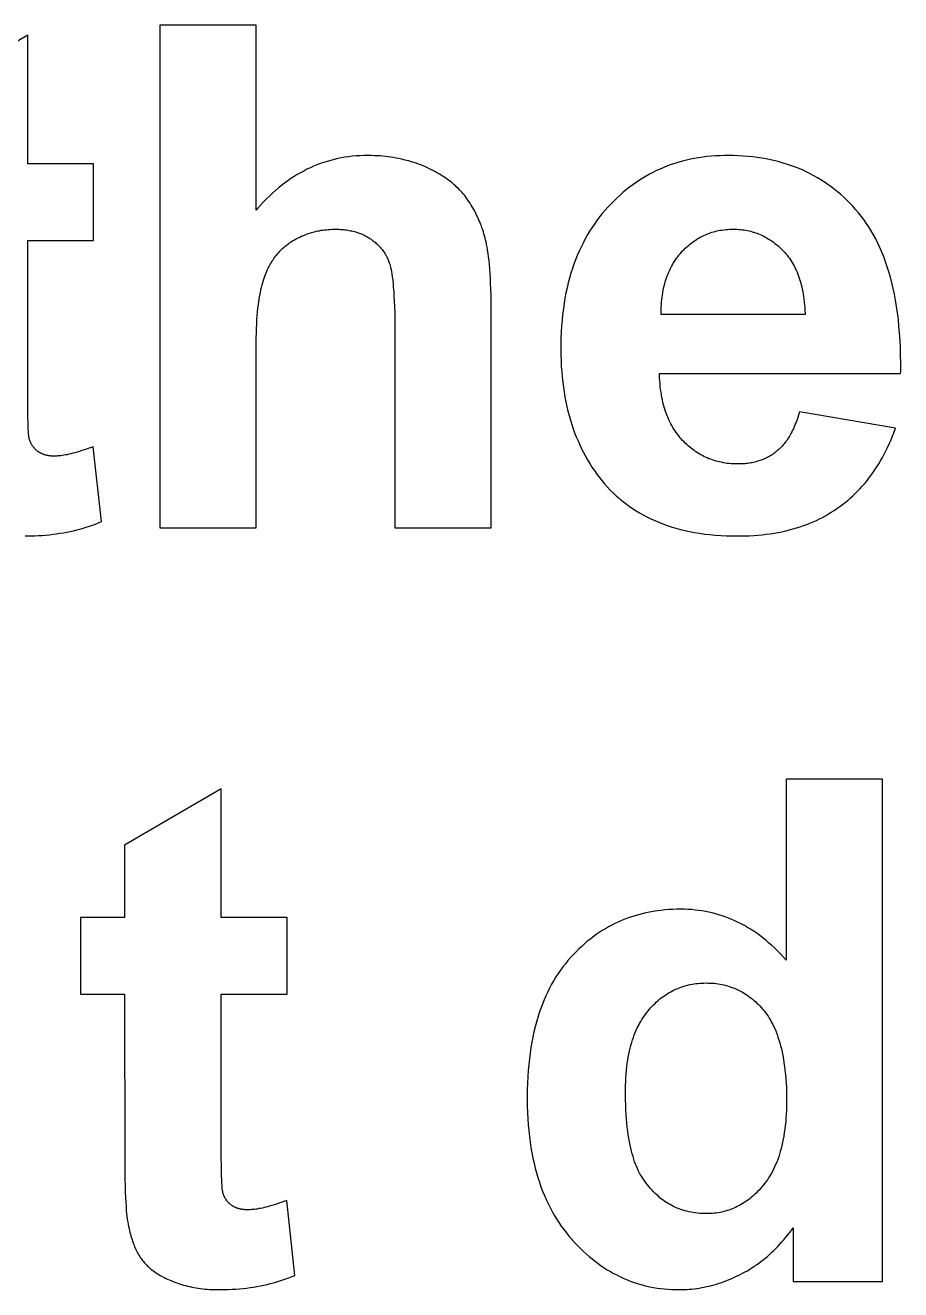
# Model space of a CAD drawing. Header units: millimetres. Extents: x 0 to 841, y 0 to 594.
# Drawn here: x 198.12 to 205.09, y 324.76 to 334.83 of the extents above; entities that cross this region are included whole.
import ezdxf

# ---------------------------------------------------------------- set-up
doc = ezdxf.new("R2010")
doc.units = ezdxf.units.MM
doc.header["$LTSCALE"] = 46.255
doc.layers.add('5_CURVES', color=7, linetype='CONTINUOUS')

msp = doc.modelspace()

# ---------------------------------------------------------------- linework, layer by layer
at = {"layer": '5_CURVES', "color": 7, "linetype": 'CONTINUOUS'}
for p, q in [((199.194, 334.83), (199.194, 330.83)), ((199.961, 334.83), (199.194, 334.83)), ((199.961, 333.359), (199.961, 334.83)), ((198.141, 334.751), (197.372, 334.304)), ((198.141, 333.728), (198.141, 334.751)), ((198.665, 333.728), (198.141, 333.728)), ((198.665, 333.117), (198.665, 333.728)), ((198.141, 331.949), (198.141, 333.117)), ((198.141, 333.117), (198.665, 333.117)), ((201.833, 330.83), (201.833, 332.58)), ((204.332, 332.527), (203.186, 332.527)), ((201.066, 332.379), (201.066, 330.83)), ((203.172, 332.058), (205.093, 332.058)), ((198.141, 331.818), (198.141, 331.949)), ((198.142, 331.749), (198.141, 331.818)), ((205.052, 331.624), (204.288, 331.752)), ((198.728, 330.879), (198.662, 331.474)), ((199.194, 330.83), (199.961, 330.83)), ((201.066, 330.83), (201.833, 330.83)), ((199.683, 328.751), (198.913, 328.304)), ((199.683, 327.728), (199.683, 328.751)), ((204.182, 328.83), (204.182, 327.389)), ((204.949, 328.83), (204.182, 328.83)), ((204.949, 324.83), (204.949, 328.83)), ((198.913, 328.304), (198.913, 327.728)), ((198.561, 327.728), (198.561, 327.117)), ((198.913, 327.728), (198.561, 327.728)), ((200.207, 327.728), (199.683, 327.728)), ((200.207, 327.117), (200.207, 327.728)), ((198.561, 327.117), (198.913, 327.117)), ((198.913, 327.117), (198.914, 325.767)), ((199.683, 325.949), (199.683, 327.117)), ((199.683, 327.117), (200.207, 327.117)), ((199.683, 325.818), (199.683, 325.949)), ((199.684, 325.749), (199.683, 325.818)), ((200.269, 324.879), (200.204, 325.474)), ((204.237, 325.256), (204.237, 324.83)), ((204.237, 324.83), (204.949, 324.83))]:
    msp.add_line(p, q, dxfattribs=at)
for points in [[(200.848, 333.793), (200.817, 333.793), (200.786, 333.792), (200.756, 333.79), (200.726, 333.787), (200.697, 333.784), (200.668, 333.779), (200.639, 333.774), (200.61, 333.769), (200.582, 333.762), (200.554, 333.755), (200.526, 333.747), (200.499, 333.738), (200.485, 333.734), (200.472, 333.729), (200.445, 333.719), (200.418, 333.708), (200.392, 333.696), (200.365, 333.684), (200.339, 333.67), (200.313, 333.656), (200.288, 333.642), (200.262, 333.626), (200.237, 333.61), (200.212, 333.592), (200.187, 333.574), (200.163, 333.556), (200.138, 333.536), (200.114, 333.515), (200.09, 333.494), (200.066, 333.471), (200.042, 333.448), (200.019, 333.424), (199.995, 333.398), (199.972, 333.372), (199.961, 333.359)], [(201.325, 333.695), (201.308, 333.703), (201.29, 333.711), (201.271, 333.718), (201.253, 333.725), (201.234, 333.732), (201.215, 333.738), (201.196, 333.744), (201.176, 333.75), (201.157, 333.755), (201.137, 333.76), (201.117, 333.765), (201.096, 333.769), (201.076, 333.773), (201.055, 333.777), (201.034, 333.78), (201.012, 333.783), (200.991, 333.786), (200.969, 333.788), (200.947, 333.79), (200.924, 333.791), (200.902, 333.792), (200.879, 333.793), (200.856, 333.793), (200.848, 333.793)], [(203.715, 333.793), (203.691, 333.793), (203.655, 333.792), (203.62, 333.79), (203.585, 333.788), (203.551, 333.785), (203.517, 333.78), (203.484, 333.776), (203.451, 333.77), (203.419, 333.764), (203.388, 333.756), (203.356, 333.749), (203.326, 333.74), (203.295, 333.731), (203.265, 333.721), (203.236, 333.71), (203.207, 333.698), (203.178, 333.686), (203.149, 333.673), (203.121, 333.659), (203.094, 333.645), (203.066, 333.629), (203.04, 333.613), (203.013, 333.597), (202.987, 333.579), (202.961, 333.561), (202.935, 333.542), (202.91, 333.522), (202.884, 333.501), (202.86, 333.479), (202.835, 333.457), (202.811, 333.433), (202.787, 333.409), (202.763, 333.384)], [(204.735, 333.364), (204.712, 333.39), (204.689, 333.414), (204.665, 333.438), (204.641, 333.461), (204.616, 333.483), (204.591, 333.505), (204.565, 333.525), (204.539, 333.545), (204.513, 333.564), (204.486, 333.582), (204.459, 333.6), (204.431, 333.616), (204.403, 333.632), (204.374, 333.647), (204.345, 333.662), (204.316, 333.676), (204.285, 333.689), (204.255, 333.701), (204.223, 333.712), (204.192, 333.723), (204.159, 333.733), (204.126, 333.743), (204.093, 333.751), (204.058, 333.759), (204.023, 333.766), (203.988, 333.772), (203.952, 333.778), (203.915, 333.782), (203.877, 333.786), (203.839, 333.789), (203.8, 333.791), (203.76, 333.793), (203.719, 333.793), (203.715, 333.793)], [(201.644, 333.444), (201.636, 333.455), (201.628, 333.466), (201.619, 333.477), (201.61, 333.488), (201.601, 333.499), (201.591, 333.509), (201.581, 333.52), (201.571, 333.53), (201.56, 333.54), (201.55, 333.55), (201.538, 333.561), (201.527, 333.57), (201.515, 333.58), (201.502, 333.59), (201.489, 333.6), (201.476, 333.609), (201.463, 333.618), (201.449, 333.627), (201.435, 333.637), (201.42, 333.645), (201.405, 333.654), (201.389, 333.663), (201.373, 333.671), (201.357, 333.68), (201.34, 333.688), (201.325, 333.695)], [(201.792, 333.106), (201.788, 333.122), (201.784, 333.139), (201.779, 333.155), (201.775, 333.171), (201.77, 333.187), (201.765, 333.203), (201.759, 333.219), (201.754, 333.234), (201.748, 333.25), (201.742, 333.265), (201.735, 333.28), (201.728, 333.295), (201.721, 333.31), (201.714, 333.325), (201.707, 333.34), (201.699, 333.355), (201.691, 333.369), (201.682, 333.384), (201.673, 333.398), (201.664, 333.413), (201.655, 333.427), (201.645, 333.441), (201.644, 333.444)], [(202.763, 333.384), (202.74, 333.358), (202.717, 333.331), (202.696, 333.304), (202.675, 333.277), (202.654, 333.248), (202.635, 333.219), (202.616, 333.19), (202.598, 333.16), (202.581, 333.129), (202.564, 333.097), (202.548, 333.065), (202.533, 333.032), (202.518, 332.998), (202.504, 332.964), (202.491, 332.929), (202.479, 332.893), (202.467, 332.856), (202.456, 332.818), (202.446, 332.78), (202.437, 332.74), (202.428, 332.7), (202.42, 332.659), (202.413, 332.617), (202.407, 332.574), (202.401, 332.529), (202.397, 332.484), (202.393, 332.438), (202.39, 332.391), (202.388, 332.342), (202.387, 332.293), (202.387, 332.257)], [(205.093, 332.058), (205.094, 332.075), (205.094, 332.14), (205.093, 332.202), (205.092, 332.263), (205.089, 332.322), (205.085, 332.379), (205.08, 332.435), (205.075, 332.489), (205.068, 332.541), (205.061, 332.592), (205.053, 332.641), (205.044, 332.689), (205.034, 332.736), (205.023, 332.781), (205.012, 332.825), (205, 332.867), (204.987, 332.908), (204.973, 332.948), (204.959, 332.986), (204.944, 333.024), (204.928, 333.06), (204.912, 333.095), (204.895, 333.129), (204.877, 333.162), (204.859, 333.194), (204.84, 333.225), (204.82, 333.254), (204.8, 333.283), (204.779, 333.311), (204.757, 333.338), (204.735, 333.364)], [(200.25, 333.113), (200.255, 333.117), (200.267, 333.123), (200.278, 333.13), (200.29, 333.136), (200.302, 333.142), (200.313, 333.147), (200.325, 333.153), (200.338, 333.158), (200.35, 333.163), (200.362, 333.168), (200.375, 333.172), (200.387, 333.176), (200.4, 333.18), (200.413, 333.184), (200.426, 333.187), (200.439, 333.19), (200.452, 333.193), (200.465, 333.195), (200.479, 333.198), (200.492, 333.2), (200.506, 333.202), (200.52, 333.203), (200.534, 333.204), (200.548, 333.205), (200.562, 333.206), (200.577, 333.207), (200.591, 333.207)], [(200.591, 333.207), (200.594, 333.207), (200.607, 333.206), (200.619, 333.206), (200.632, 333.205), (200.644, 333.205), (200.656, 333.204), (200.667, 333.202), (200.679, 333.201), (200.69, 333.199), (200.701, 333.197), (200.711, 333.195), (200.722, 333.193), (200.732, 333.191), (200.743, 333.188), (200.753, 333.185), (200.762, 333.182), (200.772, 333.179), (200.782, 333.176), (200.791, 333.172), (200.8, 333.169), (200.809, 333.165), (200.818, 333.161), (200.826, 333.157), (200.835, 333.152), (200.843, 333.148), (200.851, 333.143), (200.859, 333.138), (200.867, 333.133)], [(203.348, 333.023), (203.357, 333.034), (203.368, 333.044), (203.378, 333.055), (203.389, 333.065), (203.4, 333.075), (203.411, 333.084), (203.422, 333.093), (203.433, 333.102), (203.444, 333.11), (203.456, 333.118), (203.467, 333.125), (203.479, 333.132), (203.49, 333.139), (203.502, 333.146), (203.514, 333.152), (203.527, 333.158), (203.539, 333.163), (203.551, 333.168), (203.558, 333.171), (203.564, 333.173), (203.577, 333.178), (203.59, 333.182), (203.603, 333.186), (203.617, 333.189), (203.63, 333.193), (203.644, 333.196), (203.658, 333.198), (203.672, 333.2), (203.686, 333.202), (203.701, 333.204), (203.716, 333.205), (203.731, 333.206), (203.746, 333.206), (203.762, 333.207)], [(203.762, 333.207), (203.776, 333.206), (203.79, 333.206), (203.805, 333.205), (203.818, 333.204), (203.832, 333.202), (203.846, 333.201), (203.859, 333.198), (203.873, 333.196), (203.886, 333.193), (203.899, 333.19), (203.912, 333.186), (203.918, 333.184), (203.925, 333.182), (203.937, 333.178), (203.95, 333.174), (203.962, 333.169), (203.975, 333.164), (203.987, 333.159), (203.999, 333.153), (204.011, 333.147), (204.023, 333.14), (204.034, 333.133), (204.046, 333.126), (204.058, 333.119), (204.069, 333.111), (204.08, 333.103), (204.092, 333.094), (204.103, 333.085), (204.114, 333.076), (204.125, 333.066), (204.136, 333.056), (204.146, 333.046), (204.157, 333.035), (204.16, 333.032)], [(200.029, 332.833), (200.03, 332.834), (200.035, 332.847), (200.04, 332.86), (200.045, 332.873), (200.051, 332.885), (200.057, 332.897), (200.063, 332.909), (200.069, 332.921), (200.075, 332.932), (200.082, 332.943), (200.089, 332.954), (200.095, 332.964), (200.102, 332.974), (200.11, 332.984), (200.117, 332.994), (200.125, 333.003), (200.132, 333.013), (200.14, 333.022), (200.148, 333.031), (200.157, 333.039), (200.161, 333.043), (200.165, 333.048), (200.174, 333.056), (200.183, 333.064), (200.192, 333.071), (200.201, 333.079), (200.211, 333.086), (200.22, 333.093), (200.23, 333.1), (200.24, 333.107), (200.25, 333.113)], [(200.867, 333.133), (200.873, 333.129), (200.881, 333.123), (200.888, 333.118), (200.896, 333.112), (200.903, 333.106), (200.91, 333.1), (200.917, 333.094), (200.924, 333.088), (200.93, 333.082), (200.936, 333.076), (200.942, 333.07), (200.948, 333.064), (200.954, 333.057), (200.959, 333.051), (200.964, 333.044), (200.97, 333.037), (200.974, 333.03), (200.979, 333.023), (200.984, 333.016), (200.988, 333.009), (200.993, 333.002), (200.997, 332.994), (200.999, 332.991), (201.001, 332.987), (201.004, 332.979), (201.008, 332.971), (201.012, 332.963), (201.015, 332.955), (201.018, 332.947), (201.021, 332.939)], [(201.833, 332.58), (201.832, 332.634), (201.831, 332.684), (201.83, 332.731), (201.828, 332.775), (201.826, 332.816), (201.823, 332.855), (201.821, 332.891), (201.818, 332.925), (201.815, 332.957), (201.811, 332.986), (201.808, 333.014), (201.804, 333.039), (201.8, 333.063), (201.796, 333.085), (201.792, 333.106)], [(203.186, 332.527), (203.186, 332.544), (203.186, 332.565), (203.187, 332.586), (203.188, 332.606), (203.189, 332.626), (203.191, 332.646), (203.193, 332.665), (203.196, 332.683), (203.199, 332.702), (203.202, 332.72), (203.206, 332.737), (203.21, 332.755), (203.214, 332.772), (203.219, 332.788), (203.224, 332.804), (203.229, 332.82), (203.235, 332.836), (203.241, 332.851), (203.247, 332.866), (203.254, 332.881), (203.261, 332.895), (203.268, 332.909), (203.276, 332.923), (203.283, 332.936), (203.292, 332.95), (203.3, 332.962), (203.309, 332.975), (203.318, 332.988), (203.328, 333), (203.338, 333.012), (203.348, 333.023)], [(204.16, 333.032), (204.17, 333.021), (204.18, 333.01), (204.189, 332.999), (204.198, 332.987), (204.207, 332.975), (204.216, 332.963), (204.224, 332.95), (204.232, 332.937), (204.24, 332.923), (204.247, 332.909), (204.254, 332.895), (204.261, 332.881), (204.268, 332.865), (204.274, 332.85), (204.28, 332.834), (204.286, 332.818), (204.291, 332.801), (204.296, 332.784), (204.301, 332.766), (204.306, 332.748), (204.31, 332.729), (204.314, 332.71), (204.317, 332.69), (204.32, 332.67), (204.323, 332.649), (204.326, 332.628), (204.328, 332.606), (204.329, 332.584), (204.331, 332.561), (204.332, 332.537), (204.332, 332.527)], [(201.021, 332.939), (201.025, 332.929), (201.028, 332.917), (201.031, 332.903), (201.035, 332.887), (201.038, 332.87), (201.041, 332.85), (201.045, 332.828), (201.048, 332.803), (201.051, 332.775), (201.053, 332.745), (201.056, 332.711), (201.058, 332.674), (201.06, 332.634), (201.062, 332.59), (201.064, 332.543), (201.065, 332.492), (201.066, 332.437), (201.066, 332.379)], [(199.961, 330.83), (199.961, 332.302), (199.961, 332.343), (199.962, 332.381), (199.964, 332.417), (199.965, 332.452), (199.967, 332.486), (199.969, 332.518), (199.972, 332.548), (199.975, 332.577), (199.978, 332.604), (199.982, 332.631), (199.985, 332.656), (199.989, 332.679), (199.994, 332.702), (199.998, 332.724), (200.003, 332.744), (200.008, 332.764), (200.013, 332.782), (200.018, 332.8), (200.024, 332.817), (200.029, 332.833)], [(202.387, 332.257), (202.387, 332.248), (202.387, 332.203), (202.389, 332.158), (202.391, 332.115), (202.394, 332.072), (202.397, 332.03), (202.402, 331.989), (202.407, 331.949), (202.413, 331.909), (202.42, 331.87), (202.427, 331.832), (202.435, 331.795), (202.444, 331.758), (202.453, 331.723), (202.463, 331.687), (202.474, 331.653), (202.485, 331.619), (202.497, 331.586), (202.51, 331.553), (202.524, 331.521), (202.538, 331.49), (202.552, 331.459), (202.568, 331.429), (202.583, 331.399), (202.6, 331.37), (202.617, 331.341), (202.635, 331.313), (202.654, 331.285), (202.673, 331.258)], [(203.357, 331.525), (203.346, 331.537), (203.336, 331.549), (203.326, 331.562), (203.316, 331.575), (203.306, 331.588), (203.297, 331.601), (203.288, 331.615), (203.279, 331.629), (203.271, 331.643), (203.263, 331.658), (203.255, 331.673), (203.248, 331.689), (203.241, 331.705), (203.234, 331.721), (203.228, 331.738), (203.221, 331.755), (203.216, 331.773), (203.21, 331.791), (203.205, 331.809), (203.2, 331.828), (203.196, 331.848), (203.192, 331.868), (203.188, 331.888), (203.185, 331.909), (203.182, 331.931), (203.179, 331.953), (203.177, 331.975), (203.175, 331.999), (203.174, 332.023), (203.173, 332.047), (203.172, 332.058)], [(198.155, 331.534), (198.153, 331.539), (198.152, 331.546), (198.151, 331.554), (198.15, 331.565), (198.148, 331.578), (198.147, 331.594), (198.146, 331.615), (198.145, 331.639), (198.144, 331.669), (198.143, 331.705), (198.142, 331.749)], [(204.288, 331.752), (204.286, 331.744), (204.28, 331.727), (204.275, 331.709), (204.269, 331.693), (204.263, 331.677), (204.257, 331.662), (204.251, 331.647), (204.245, 331.633), (204.239, 331.619), (204.233, 331.606), (204.226, 331.593), (204.22, 331.581), (204.213, 331.569), (204.207, 331.558), (204.2, 331.547), (204.193, 331.536), (204.186, 331.526), (204.179, 331.516), (204.172, 331.507), (204.165, 331.498), (204.157, 331.489), (204.15, 331.48), (204.142, 331.472), (204.135, 331.464), (204.127, 331.457), (204.119, 331.45), (204.111, 331.443), (204.103, 331.436)], [(204.586, 330.983), (204.608, 330.999), (204.63, 331.015), (204.651, 331.031), (204.672, 331.048), (204.692, 331.066), (204.712, 331.084), (204.731, 331.102), (204.75, 331.121), (204.769, 331.141), (204.787, 331.161), (204.805, 331.181), (204.823, 331.202), (204.84, 331.224), (204.856, 331.246), (204.873, 331.268), (204.889, 331.291), (204.904, 331.315), (204.919, 331.339), (204.934, 331.364), (204.949, 331.39), (204.963, 331.416), (204.976, 331.442), (204.989, 331.47), (205.002, 331.497), (205.015, 331.526), (205.027, 331.555), (205.038, 331.585), (205.05, 331.616), (205.052, 331.624)], [(198.222, 331.438), (198.219, 331.44), (198.215, 331.443), (198.212, 331.446), (198.209, 331.448), (198.206, 331.451), (198.203, 331.454), (198.201, 331.456), (198.2, 331.457), (198.197, 331.46), (198.194, 331.463), (198.191, 331.466), (198.189, 331.469), (198.186, 331.472), (198.184, 331.475), (198.181, 331.479), (198.179, 331.482), (198.177, 331.485), (198.175, 331.489), (198.173, 331.492), (198.171, 331.496), (198.169, 331.499), (198.167, 331.503), (198.165, 331.506), (198.163, 331.51), (198.162, 331.514), (198.16, 331.518), (198.159, 331.522), (198.157, 331.526), (198.156, 331.53), (198.155, 331.534), (198.155, 331.534)], [(198.662, 331.474), (198.638, 331.466), (198.615, 331.458), (198.593, 331.45), (198.573, 331.444), (198.553, 331.438), (198.534, 331.432), (198.517, 331.427), (198.5, 331.423), (198.484, 331.419), (198.469, 331.415), (198.454, 331.412), (198.441, 331.41), (198.428, 331.407), (198.416, 331.405), (198.404, 331.404), (198.393, 331.403), (198.382, 331.402), (198.372, 331.401), (198.363, 331.4), (198.354, 331.4)], [(203.8, 331.338), (203.794, 331.338), (203.777, 331.338), (203.76, 331.339), (203.744, 331.34), (203.728, 331.341), (203.713, 331.343), (203.697, 331.345), (203.682, 331.348), (203.667, 331.351), (203.652, 331.354), (203.637, 331.357), (203.623, 331.361), (203.609, 331.365), (203.594, 331.37), (203.581, 331.375), (203.567, 331.38), (203.553, 331.386), (203.54, 331.392), (203.527, 331.398), (203.514, 331.405), (203.501, 331.412), (203.488, 331.419), (203.476, 331.427), (203.463, 331.435), (203.451, 331.444), (203.439, 331.452), (203.427, 331.462), (203.415, 331.471), (203.403, 331.481), (203.391, 331.492), (203.38, 331.502), (203.369, 331.514), (203.357, 331.525)], [(198.354, 331.4), (198.352, 331.4), (198.346, 331.4), (198.34, 331.401), (198.334, 331.401), (198.328, 331.401), (198.323, 331.402), (198.317, 331.402), (198.312, 331.403), (198.307, 331.404), (198.302, 331.405), (198.297, 331.406), (198.292, 331.407), (198.287, 331.408), (198.283, 331.409), (198.278, 331.41), (198.274, 331.412), (198.269, 331.413), (198.265, 331.415), (198.261, 331.416), (198.257, 331.418), (198.253, 331.42), (198.249, 331.422), (198.245, 331.424), (198.241, 331.426), (198.237, 331.428), (198.233, 331.43), (198.23, 331.433), (198.226, 331.435), (198.222, 331.438)], [(204.103, 331.436), (204.095, 331.429), (204.086, 331.423), (204.078, 331.417), (204.069, 331.411), (204.06, 331.406), (204.051, 331.4), (204.042, 331.395), (204.033, 331.39), (204.024, 331.386), (204.014, 331.381), (204.005, 331.377), (203.995, 331.373), (203.985, 331.369), (203.975, 331.365), (203.965, 331.362), (203.954, 331.359), (203.944, 331.356), (203.933, 331.353), (203.922, 331.35), (203.911, 331.348), (203.9, 331.346), (203.889, 331.344), (203.877, 331.342), (203.866, 331.341), (203.854, 331.34), (203.842, 331.339), (203.829, 331.338), (203.817, 331.338), (203.804, 331.338), (203.8, 331.338)], [(202.673, 331.258), (202.694, 331.231), (202.715, 331.204), (202.736, 331.179), (202.759, 331.154), (202.781, 331.13), (202.805, 331.107), (202.829, 331.084), (202.853, 331.063), (202.866, 331.052), (202.879, 331.042), (202.904, 331.022), (202.931, 331.002), (202.958, 330.984), (202.986, 330.966), (203.014, 330.948), (203.043, 330.932), (203.073, 330.916), (203.103, 330.901), (203.135, 330.887), (203.167, 330.874), (203.199, 330.861), (203.233, 330.849), (203.267, 330.838), (203.302, 330.827), (203.339, 330.817), (203.375, 330.808), (203.413, 330.8), (203.452, 330.793), (203.492, 330.786), (203.533, 330.78), (203.574, 330.776), (203.617, 330.772), (203.661, 330.768), (203.706, 330.766), (203.752, 330.765), (203.792, 330.765)], [(203.792, 330.765), (203.816, 330.765), (203.852, 330.766), (203.888, 330.767), (203.923, 330.769), (203.957, 330.771), (203.99, 330.775), (204.023, 330.778), (204.055, 330.783), (204.087, 330.788), (204.118, 330.793), (204.148, 330.799), (204.178, 330.806), (204.207, 330.813), (204.236, 330.821), (204.264, 330.829), (204.292, 330.838), (204.319, 330.847), (204.345, 330.857), (204.371, 330.867), (204.397, 330.878), (204.422, 330.889), (204.447, 330.901), (204.471, 330.913), (204.495, 330.926), (204.518, 330.94), (204.541, 330.953), (204.564, 330.968), (204.586, 330.983)], [(198.122, 330.765), (198.136, 330.765), (198.167, 330.765), (198.197, 330.766), (198.227, 330.768), (198.257, 330.769), (198.286, 330.772), (198.314, 330.775), (198.343, 330.778), (198.371, 330.782), (198.398, 330.786), (198.426, 330.79), (198.452, 330.795), (198.479, 330.801), (198.505, 330.807), (198.531, 330.813), (198.557, 330.82), (198.582, 330.827), (198.607, 330.835), (198.632, 330.843), (198.656, 330.851), (198.68, 330.86), (198.704, 330.869), (198.728, 330.879)], [(203.342, 327.793), (203.311, 327.793), (203.279, 327.792), (203.247, 327.79), (203.215, 327.788), (203.184, 327.784), (203.153, 327.78), (203.123, 327.776), (203.093, 327.77), (203.064, 327.764), (203.035, 327.758), (203.006, 327.75), (202.978, 327.742), (202.95, 327.733), (202.923, 327.724), (202.896, 327.714), (202.87, 327.703), (202.843, 327.691), (202.83, 327.685), (202.817, 327.679), (202.792, 327.666), (202.767, 327.653), (202.742, 327.638), (202.717, 327.623), (202.693, 327.608), (202.669, 327.591), (202.645, 327.574), (202.622, 327.556), (202.598, 327.538), (202.576, 327.518), (202.553, 327.498), (202.531, 327.477), (202.508, 327.455), (202.487, 327.433), (202.465, 327.409)], [(204.182, 327.389), (204.159, 327.415), (204.136, 327.439), (204.113, 327.462), (204.09, 327.485), (204.066, 327.507), (204.042, 327.527), (204.019, 327.547), (203.995, 327.566), (203.971, 327.584), (203.947, 327.602), (203.923, 327.618), (203.898, 327.634), (203.874, 327.649), (203.849, 327.663), (203.824, 327.676), (203.799, 327.689), (203.774, 327.701), (203.749, 327.712), (203.723, 327.722), (203.697, 327.732), (203.671, 327.741), (203.645, 327.749), (203.619, 327.757), (203.592, 327.764), (203.565, 327.77), (203.538, 327.775), (203.511, 327.78), (203.483, 327.784), (203.456, 327.787), (203.428, 327.79), (203.399, 327.792), (203.371, 327.793), (203.342, 327.793)], [(202.465, 327.409), (202.444, 327.385), (202.423, 327.36), (202.404, 327.335), (202.384, 327.308), (202.366, 327.281), (202.348, 327.254), (202.331, 327.225), (202.314, 327.196), (202.298, 327.166), (202.283, 327.135), (202.268, 327.103), (202.254, 327.071), (202.24, 327.037), (202.227, 327.003), (202.215, 326.968), (202.204, 326.931), (202.193, 326.894), (202.183, 326.856), (202.173, 326.817), (202.164, 326.776), (202.156, 326.735), (202.149, 326.692), (202.142, 326.648), (202.137, 326.603), (202.132, 326.557), (202.128, 326.509), (202.124, 326.461), (202.122, 326.41), (202.12, 326.359), (202.119, 326.306), (202.119, 326.29)], [(203.085, 326.988), (203.091, 326.995), (203.102, 327.008), (203.114, 327.021), (203.126, 327.033), (203.138, 327.044), (203.15, 327.056), (203.162, 327.066), (203.174, 327.077), (203.187, 327.087), (203.199, 327.096), (203.212, 327.105), (203.225, 327.114), (203.238, 327.122), (203.251, 327.13), (203.264, 327.137), (203.277, 327.144), (203.29, 327.151), (203.304, 327.157), (203.318, 327.163), (203.331, 327.169), (203.338, 327.171), (203.345, 327.174), (203.36, 327.179), (203.374, 327.183), (203.388, 327.187), (203.403, 327.191), (203.418, 327.194), (203.433, 327.197), (203.448, 327.2), (203.463, 327.202), (203.479, 327.203), (203.495, 327.205), (203.511, 327.206), (203.527, 327.206), (203.544, 327.207)], [(203.544, 327.207), (203.559, 327.206), (203.575, 327.206), (203.592, 327.205), (203.608, 327.204), (203.624, 327.202), (203.639, 327.2), (203.655, 327.197), (203.67, 327.194), (203.685, 327.191), (203.7, 327.187), (203.714, 327.183), (203.729, 327.179), (203.743, 327.174), (203.757, 327.169), (203.771, 327.164), (203.785, 327.158), (203.798, 327.152), (203.812, 327.145), (203.825, 327.138), (203.838, 327.131), (203.851, 327.123), (203.863, 327.115), (203.876, 327.106), (203.888, 327.097), (203.901, 327.088), (203.913, 327.078), (203.925, 327.068), (203.937, 327.058), (203.948, 327.047), (203.96, 327.036), (203.971, 327.024), (203.983, 327.011), (203.994, 326.999), (204.005, 326.986)], [(202.902, 326.342), (202.902, 326.359), (202.903, 326.391), (202.904, 326.423), (202.906, 326.453), (202.908, 326.482), (202.91, 326.511), (202.913, 326.538), (202.916, 326.565), (202.92, 326.591), (202.924, 326.616), (202.929, 326.641), (202.934, 326.664), (202.94, 326.688), (202.945, 326.71), (202.952, 326.732), (202.958, 326.753), (202.965, 326.773), (202.972, 326.793), (202.98, 326.812), (202.988, 326.831), (202.996, 326.849), (203.005, 326.866), (203.014, 326.883), (203.023, 326.9), (203.032, 326.916), (203.042, 326.931), (203.053, 326.946), (203.063, 326.961), (203.074, 326.975), (203.085, 326.988)], [(204.005, 326.986), (204.016, 326.972), (204.026, 326.957), (204.037, 326.942), (204.047, 326.926), (204.057, 326.91), (204.066, 326.893), (204.075, 326.875), (204.084, 326.857), (204.093, 326.838), (204.101, 326.818), (204.109, 326.797), (204.116, 326.776), (204.124, 326.753), (204.131, 326.73), (204.137, 326.706), (204.144, 326.681), (204.149, 326.655), (204.155, 326.628), (204.16, 326.6), (204.164, 326.571), (204.169, 326.541), (204.172, 326.51), (204.176, 326.478), (204.178, 326.444), (204.181, 326.41), (204.183, 326.374), (204.184, 326.336), (204.185, 326.298), (204.185, 326.268)], [(203.029, 325.669), (203.02, 325.683), (203.012, 325.698), (203.004, 325.713), (202.997, 325.73), (202.989, 325.747), (202.982, 325.765), (202.975, 325.783), (202.968, 325.803), (202.962, 325.824), (202.955, 325.845), (202.949, 325.868), (202.944, 325.892), (202.938, 325.916), (202.933, 325.942), (202.928, 325.97), (202.924, 325.998), (202.92, 326.028), (202.916, 326.059), (202.913, 326.091), (202.91, 326.125), (202.908, 326.16), (202.906, 326.197), (202.904, 326.236), (202.903, 326.276), (202.902, 326.318), (202.902, 326.342)], [(202.119, 326.29), (202.119, 326.277), (202.12, 326.225), (202.122, 326.175), (202.124, 326.126), (202.127, 326.078), (202.132, 326.031), (202.137, 325.985), (202.143, 325.94), (202.149, 325.897), (202.157, 325.854), (202.165, 325.813), (202.174, 325.773), (202.183, 325.733), (202.194, 325.695), (202.205, 325.657), (202.217, 325.62), (202.229, 325.584), (202.242, 325.549), (202.256, 325.515), (202.271, 325.482), (202.286, 325.45), (202.302, 325.418), (202.318, 325.387), (202.335, 325.357), (202.353, 325.328), (202.372, 325.299), (202.391, 325.271), (202.411, 325.244), (202.431, 325.217), (202.452, 325.191), (202.474, 325.166)], [(204.185, 326.268), (204.185, 326.26), (204.184, 326.226), (204.183, 326.193), (204.182, 326.161), (204.18, 326.13), (204.178, 326.1), (204.175, 326.071), (204.171, 326.042), (204.167, 326.015), (204.163, 325.988), (204.158, 325.962), (204.153, 325.937), (204.148, 325.913), (204.142, 325.889), (204.135, 325.866), (204.129, 325.844), (204.122, 325.822), (204.114, 325.801), (204.106, 325.781), (204.098, 325.761), (204.09, 325.742), (204.081, 325.723), (204.072, 325.705), (204.062, 325.688), (204.052, 325.671), (204.042, 325.655), (204.032, 325.639), (204.021, 325.624), (204.01, 325.609), (203.998, 325.595)], [(198.914, 325.767), (198.914, 325.702), (198.915, 325.643), (198.917, 325.589), (198.918, 325.541), (198.92, 325.498), (198.922, 325.459), (198.924, 325.426), (198.926, 325.396), (198.929, 325.37), (198.931, 325.348), (198.934, 325.329), (198.936, 325.313)], [(199.696, 325.534), (199.695, 325.539), (199.694, 325.546), (199.693, 325.554), (199.691, 325.565), (199.69, 325.578), (199.689, 325.594), (199.687, 325.615), (199.686, 325.639), (199.685, 325.669), (199.684, 325.705), (199.684, 325.749)], [(203.549, 325.37), (203.53, 325.371), (203.512, 325.371), (203.493, 325.372), (203.476, 325.374), (203.458, 325.376), (203.441, 325.379), (203.424, 325.382), (203.408, 325.385), (203.391, 325.389), (203.375, 325.393), (203.36, 325.398), (203.344, 325.403), (203.329, 325.408), (203.314, 325.414), (203.299, 325.42), (203.285, 325.427), (203.271, 325.434), (203.257, 325.442), (203.243, 325.45), (203.229, 325.458), (203.216, 325.467), (203.202, 325.477), (203.189, 325.486), (203.176, 325.497), (203.164, 325.508), (203.151, 325.519), (203.139, 325.531), (203.126, 325.543), (203.114, 325.556), (203.102, 325.569), (203.091, 325.583), (203.079, 325.597), (203.067, 325.612), (203.056, 325.628), (203.045, 325.644), (203.034, 325.661), (203.029, 325.669)], [(199.764, 325.438), (199.76, 325.44), (199.757, 325.443), (199.754, 325.446), (199.75, 325.448), (199.747, 325.451), (199.744, 325.454), (199.743, 325.456), (199.741, 325.457), (199.738, 325.46), (199.736, 325.463), (199.733, 325.466), (199.73, 325.469), (199.728, 325.472), (199.725, 325.475), (199.723, 325.479), (199.721, 325.482), (199.718, 325.485), (199.716, 325.489), (199.714, 325.492), (199.712, 325.496), (199.71, 325.499), (199.708, 325.503), (199.707, 325.506), (199.705, 325.51), (199.703, 325.514), (199.702, 325.518), (199.7, 325.522), (199.699, 325.526), (199.698, 325.53), (199.696, 325.534), (199.696, 325.534)], [(203.998, 325.595), (203.99, 325.585), (203.978, 325.571), (203.966, 325.558), (203.954, 325.546), (203.942, 325.534), (203.93, 325.523), (203.918, 325.512), (203.906, 325.501), (203.894, 325.491), (203.881, 325.481), (203.869, 325.472), (203.856, 325.463), (203.844, 325.455), (203.831, 325.447), (203.818, 325.44), (203.805, 325.433), (203.792, 325.426), (203.779, 325.42), (203.766, 325.414), (203.752, 325.408), (203.745, 325.405), (203.739, 325.403), (203.725, 325.398), (203.711, 325.394), (203.697, 325.39), (203.683, 325.386), (203.669, 325.383), (203.655, 325.38), (203.64, 325.377), (203.625, 325.375), (203.61, 325.374), (203.595, 325.372), (203.58, 325.371), (203.565, 325.371), (203.549, 325.37)], [(199.896, 325.4), (199.894, 325.4), (199.888, 325.4), (199.882, 325.401), (199.876, 325.401), (199.87, 325.401), (199.865, 325.402), (199.859, 325.402), (199.854, 325.403), (199.849, 325.404), (199.844, 325.405), (199.839, 325.406), (199.834, 325.407), (199.829, 325.408), (199.824, 325.409), (199.82, 325.41), (199.815, 325.412), (199.811, 325.413), (199.807, 325.415), (199.802, 325.416), (199.798, 325.418), (199.794, 325.42), (199.79, 325.422), (199.786, 325.424), (199.782, 325.426), (199.779, 325.428), (199.775, 325.43), (199.771, 325.433), (199.768, 325.435), (199.764, 325.438)], [(200.204, 325.474), (200.18, 325.466), (200.157, 325.458), (200.135, 325.45), (200.114, 325.444), (200.095, 325.438), (200.076, 325.432), (200.058, 325.427), (200.041, 325.423), (200.025, 325.419), (200.01, 325.415), (199.996, 325.412), (199.982, 325.41), (199.969, 325.407), (199.957, 325.405), (199.946, 325.404), (199.934, 325.403), (199.924, 325.402), (199.914, 325.401), (199.905, 325.4), (199.896, 325.4)], [(198.936, 325.313), (198.938, 325.303), (198.941, 325.286), (198.944, 325.269), (198.948, 325.252), (198.951, 325.236), (198.955, 325.221), (198.959, 325.206), (198.963, 325.191), (198.967, 325.177), (198.972, 325.164), (198.976, 325.151), (198.981, 325.138), (198.985, 325.125), (198.99, 325.113), (198.995, 325.102), (199, 325.09), (199.005, 325.08), (199.011, 325.069), (199.016, 325.059), (199.021, 325.049), (199.027, 325.04), (199.033, 325.03), (199.038, 325.021), (199.044, 325.013)], [(203.816, 324.886), (203.835, 324.896), (203.854, 324.906), (203.873, 324.916), (203.891, 324.927), (203.909, 324.939), (203.927, 324.951), (203.945, 324.963), (203.963, 324.975), (203.981, 324.989), (203.998, 325.002), (204.015, 325.016), (204.032, 325.03), (204.049, 325.045), (204.066, 325.061), (204.083, 325.076), (204.099, 325.093), (204.116, 325.109), (204.132, 325.127), (204.148, 325.145), (204.164, 325.163), (204.18, 325.182), (204.195, 325.201), (204.211, 325.221), (204.226, 325.242), (204.237, 325.256)], [(202.474, 325.166), (202.474, 325.165), (202.497, 325.14), (202.52, 325.116), (202.543, 325.093), (202.566, 325.071), (202.589, 325.05), (202.613, 325.029), (202.636, 325.01), (202.66, 324.991), (202.684, 324.973), (202.708, 324.956), (202.733, 324.94), (202.757, 324.924), (202.782, 324.909), (202.807, 324.895), (202.832, 324.882), (202.858, 324.869), (202.883, 324.857), (202.909, 324.846), (202.935, 324.836), (202.948, 324.831), (202.962, 324.826), (202.988, 324.817), (203.015, 324.809), (203.042, 324.801), (203.07, 324.794), (203.097, 324.788), (203.125, 324.783), (203.154, 324.778), (203.182, 324.774), (203.211, 324.771), (203.241, 324.768), (203.27, 324.766), (203.3, 324.765), (203.331, 324.765)], [(199.044, 325.013), (199.05, 325.005), (199.056, 324.997), (199.062, 324.99), (199.068, 324.982), (199.075, 324.975), (199.082, 324.968), (199.089, 324.96), (199.096, 324.953), (199.104, 324.946), (199.112, 324.939), (199.12, 324.932), (199.128, 324.925), (199.137, 324.918), (199.146, 324.912), (199.155, 324.905), (199.165, 324.898), (199.175, 324.892), (199.185, 324.886), (199.196, 324.879), (199.207, 324.873), (199.218, 324.867), (199.23, 324.861), (199.242, 324.855), (199.254, 324.849), (199.267, 324.843), (199.28, 324.838), (199.29, 324.834)], [(199.29, 324.834), (199.305, 324.828), (199.32, 324.822), (199.335, 324.817), (199.351, 324.811), (199.367, 324.806), (199.383, 324.802), (199.399, 324.797), (199.415, 324.793), (199.432, 324.789), (199.448, 324.786), (199.465, 324.783), (199.482, 324.779), (199.499, 324.777), (199.517, 324.774), (199.535, 324.772), (199.552, 324.77), (199.57, 324.768), (199.589, 324.767), (199.607, 324.766), (199.625, 324.765), (199.644, 324.765), (199.663, 324.765)], [(199.664, 324.765), (199.678, 324.765), (199.709, 324.765), (199.739, 324.766), (199.769, 324.768), (199.798, 324.769), (199.827, 324.772), (199.856, 324.775), (199.884, 324.778), (199.912, 324.782), (199.94, 324.786), (199.967, 324.79), (199.994, 324.795), (200.021, 324.801), (200.047, 324.807), (200.073, 324.813), (200.098, 324.82), (200.124, 324.827), (200.149, 324.835), (200.173, 324.843), (200.198, 324.851), (200.222, 324.86), (200.246, 324.869), (200.269, 324.879)], [(203.331, 324.765), (203.351, 324.765), (203.37, 324.765), (203.39, 324.766), (203.41, 324.768), (203.43, 324.77), (203.449, 324.772), (203.469, 324.774), (203.489, 324.777), (203.509, 324.781), (203.529, 324.785), (203.548, 324.789), (203.568, 324.794), (203.588, 324.799), (203.608, 324.804), (203.628, 324.81), (203.648, 324.816), (203.669, 324.823), (203.689, 324.831), (203.709, 324.838), (203.729, 324.846), (203.75, 324.855), (203.77, 324.864), (203.791, 324.874), (203.812, 324.884), (203.816, 324.886)]]:
    msp.add_lwpolyline(points, dxfattribs=at)

doc.saveas('drawing.dxf')
